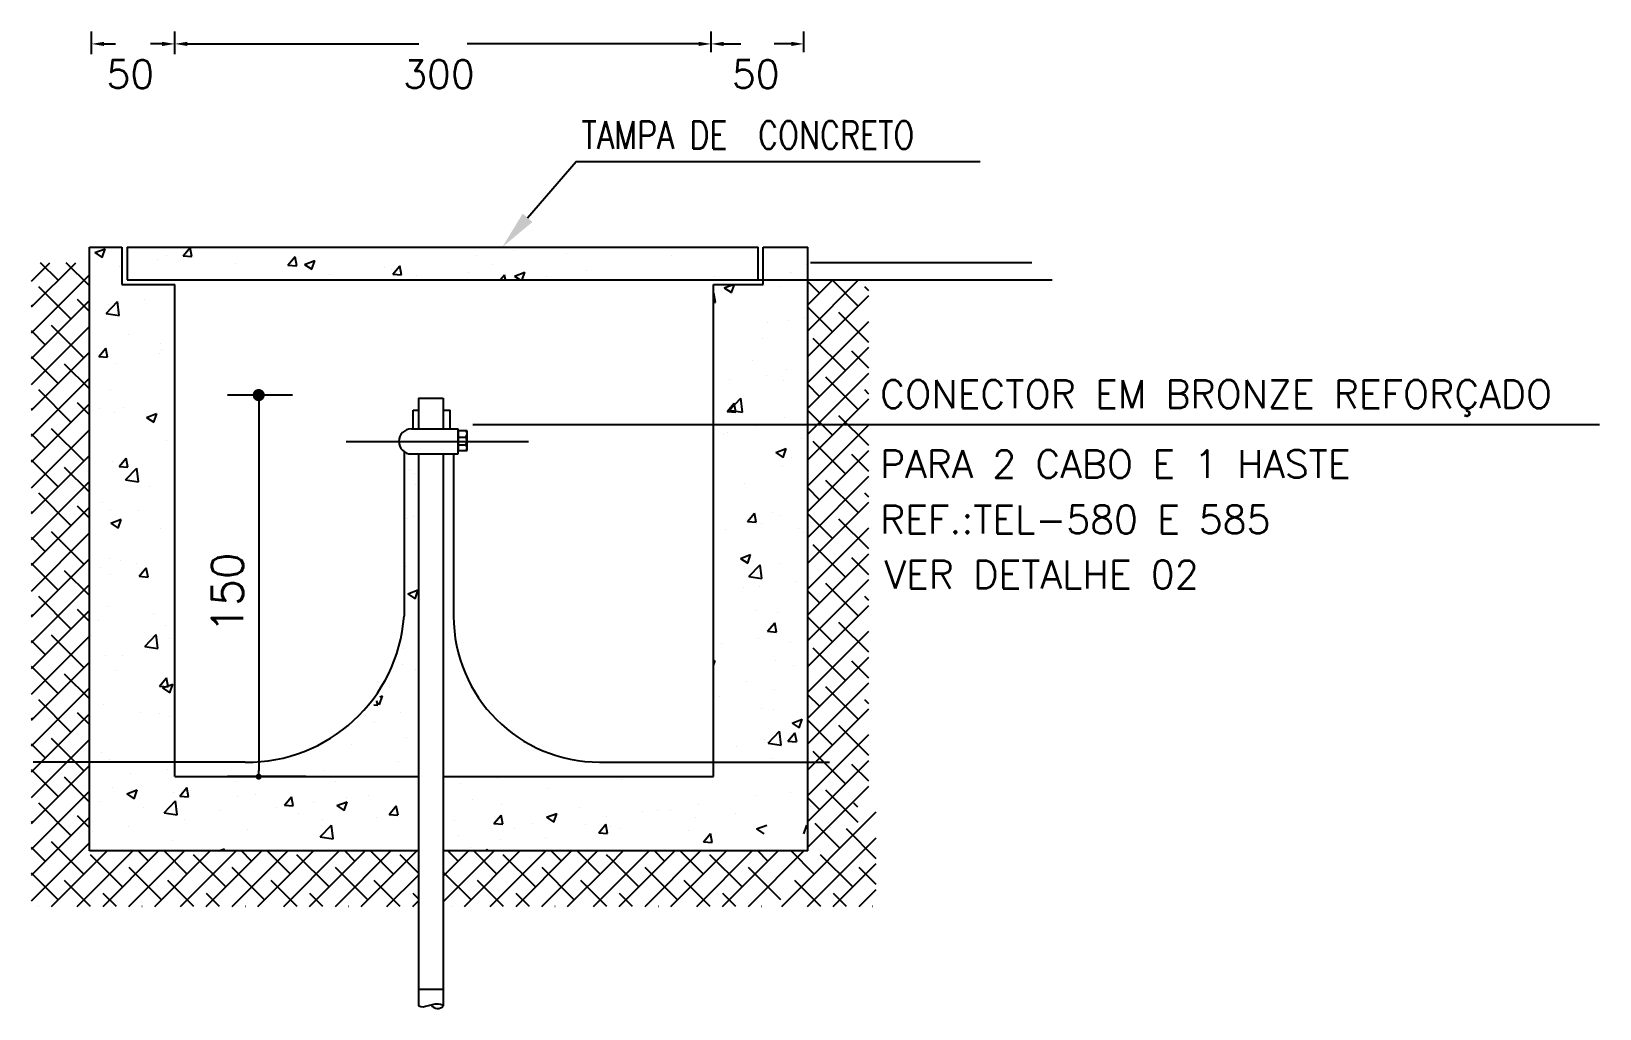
# Model space of a CAD drawing. Header units: inches. Extents: x 645122 to 645329, y 8794230 to 8794268.
# Drawn here: x 645298.439 to 645303.306, y 8794241.876 to 8794244.908 of the extents above; entities that cross this region are included whole.
import ezdxf
from ezdxf.enums import TextEntityAlignment as Align

# ---------------------------------------------------------------- set-up
doc = ezdxf.new("R2010")
doc.units = ezdxf.units.IN
doc.header["$LTSCALE"] = 8
doc.header["$MEASUREMENT"] = 0
doc.linetypes.add('DASHDOT', pattern=[1, 0.5, -0.25, 0, -0.25])
for name, color, linetype in [('C03', 7, 'Continuous'), ('DETALHE', 2, 'Continuous'), ('DIMENSÃO', 7, 'Continuous'), ('ELETRICO', 3, 'Continuous'), ('RÉGUA60', 7, 'Continuous')]:
    doc.layers.add(name, color=color, linetype=linetype)
doc.styles.add('100cl', font='romans.shx', dxfattribs={"height": 0.1875})
doc.styles.add('80CL', font='ROMANS.SHX', dxfattribs={"height": 2})
doc.styles.add('ROMANS', font='romans', dxfattribs={"height": 0.2})

# ---------------------------------------------------------------- blocks, each defined once
blk = doc.blocks.new('*U45')
at = {"layer": 'RÉGUA60', "style": 'ROMANS'}
blk.add_text('50', height=0.12979, dxfattribs=at).set_placement((722.1869, 87.1887))
blk = doc.blocks.new('*U46')
at = {"layer": 'RÉGUA60', "style": 'ROMANS'}
blk.add_text('300', height=0.12979, dxfattribs=at).set_placement((720.653, 87.1887))
blk = doc.blocks.new('*U47')
at = {"layer": 'RÉGUA60', "style": 'ROMANS'}
blk.add_text('50', height=0.12979, dxfattribs=at).set_placement((719.2685, 87.1887))
blk = doc.blocks.new('_DOT')
at = {"color": 0, "linetype": 'ByBlock'}
blk.add_line((-0.5, 0), (-1, 0), dxfattribs=at)
at = {"color": 0, "linetype": 'ByBlock', "const_width": 0.5}
blk.add_lwpolyline([(-0.25, 0, 1), (0.25, 0, 1)], format="xyb", close=True, dxfattribs=at)
blk = doc.blocks.new('*U48')
at = {"layer": 'DETALHE', "style": 'ROMANS'}
blk.add_text('150', height=0.14602, rotation=90, dxfattribs=at).set_placement((719.9055, 84.647))
blk = doc.blocks.new('*U49')
at = {"layer": 'DIMENSÃO'}
blk.add_lwpolyline([(721.2332, 86.5832), (721.4596, 86.8456), (723.3454, 86.8456)], dxfattribs=at)
blk.add_solid([(721.2559, 86.5636), (721.1156, 86.4469), (721.2105, 86.6028)], dxfattribs=at)

msp = doc.modelspace()

# ---------------------------------------------------------------- linework, layer by layer
msp.add_line((645303.3064, 8794243.6868), (645299.8092, 8794243.6868))
at = {"layer": 'DETALHE', "color": 4}
for p, q in [((645298.6194, 8794244.2389), (645298.7202, 8794244.2389)), ((645298.7202, 8794244.2389), (645298.7202, 8794244.123)), ((645298.737, 8794244.2389), (645298.737, 8794244.1369)), ((645298.737, 8794244.2389), (645300.6953, 8794244.2389)), ((645300.6953, 8794244.1369), (645300.6953, 8794244.2389)), ((645300.7106, 8794244.2389), (645300.8488, 8794244.2389)), ((645300.7106, 8794244.123), (645300.7106, 8794244.2389)), ((645298.7202, 8794244.123), (645298.8842, 8794244.123)), ((645298.737, 8794244.1369), (645300.6953, 8794244.1369)), ((645300.5562, 8794244.123), (645300.7106, 8794244.123)), ((645299.6405, 8794242.3651), (645298.6194, 8794242.3651)), ((645300.8488, 8794242.3651), (645299.7179, 8794242.3651))]:
    msp.add_line(p, q, dxfattribs=at)
at = {"layer": 'DETALHE', "color": 4, "linetype": 'Continuous'}
for p, q in [((645298.6194, 8794242.3651), (645298.6194, 8794244.2389)), ((645300.8488, 8794242.3651), (645300.8488, 8794244.2389)), ((645298.8842, 8794242.5957), (645298.8842, 8794244.123)), ((645300.5562, 8794242.5957), (645300.5562, 8794244.123)), ((645298.8842, 8794242.5957), (645299.6405, 8794242.5957)), ((645299.7179, 8794242.5957), (645300.5562, 8794242.5957))]:
    msp.add_line(p, q, dxfattribs=at)
at = {"layer": 'DETALHE'}
for p, q in [((645298.6363, 8794244.2215), (645298.668, 8794244.2337)), ((645298.6363, 8794244.2215), (645298.6588, 8794244.2063)), ((645298.6588, 8794244.2063), (645298.668, 8794244.2337)), ((645298.9107, 8794244.2115), (645298.9326, 8794244.2375)), ((645298.9379, 8794244.2091), (645298.9326, 8794244.2375)), ((645299.9345, 8794244.2274), (645299.9345, 8794244.2274)), ((645300.1017, 8794244.2173), (645300.1017, 8794244.2173)), ((645298.4394, 8794244.133), (645298.4969, 8794244.1904)), ((645298.4394, 8794244.0529), (645298.577, 8794244.1904)), ((645298.5224, 8794244.1358), (645298.4677, 8794244.1904)), ((645298.6194, 8794244.1189), (645298.5479, 8794244.1904)), ((645298.7135, 8794244.1784), (645298.7135, 8794244.1784)), ((645298.8299, 8794244.1995), (645298.8299, 8794244.1995)), ((645298.8596, 8794244.2111), (645298.8596, 8794244.2111)), ((645298.9107, 8794244.2115), (645298.9378, 8794244.2091)), ((645298.9424, 8794244.2074), (645298.9424, 8794244.2074)), ((645299.0718, 8794244.1893), (645299.0718, 8794244.1893)), ((645299.2358, 8794244.183), (645299.2576, 8794244.2091)), ((645299.2358, 8794244.183), (645299.2628, 8794244.1807)), ((645299.2629, 8794244.1806), (645299.2577, 8794244.209)), ((645299.2875, 8794244.1852), (645299.3192, 8794244.1974)), ((645299.2875, 8794244.1852), (645299.31, 8794244.17)), ((645299.3101, 8794244.17), (645299.3193, 8794244.1974)), ((645299.3137, 8794244.1791), (645299.3137, 8794244.1791)), ((645299.5348, 8794244.1748), (645299.5348, 8794244.1748)), ((645299.5556, 8794244.1688), (645299.5556, 8794244.1688)), ((645299.5608, 8794244.1546), (645299.5826, 8794244.1806)), ((645299.5879, 8794244.1522), (645299.5827, 8794244.1806)), ((645299.821, 8794244.2125), (645299.821, 8794244.2125)), ((645299.8691, 8794244.1854), (645299.8691, 8794244.1854)), ((645300.1622, 8794244.1675), (645300.1622, 8794244.1675)), ((645300.4265, 8794244.2129), (645300.4265, 8794244.2129)), ((645300.8443, 8794244.1842), (645300.8443, 8794244.1842)), ((645301.5442, 8794244.1904), (645300.8569, 8794244.1904)), ((645298.4394, 8794243.9728), (645298.6194, 8794244.1527)), ((645299.2498, 8794244.1373), (645299.2498, 8794244.1373)), ((645299.3632, 8794244.1522), (645299.3632, 8794244.1522)), ((645299.5608, 8794244.1546), (645299.5879, 8794244.1522)), ((645299.6337, 8794244.1514), (645299.6337, 8794244.1514)), ((645299.7975, 8794244.1586), (645299.7975, 8794244.1586)), ((645299.8948, 8794244.1369), (645299.9076, 8794244.1522)), ((645299.9105, 8794244.1369), (645299.9077, 8794244.1522)), ((645299.9387, 8794244.1489), (645299.9704, 8794244.1611)), ((645299.9387, 8794244.1489), (645299.9566, 8794244.1369)), ((645299.9623, 8794244.1369), (645299.9705, 8794244.1611)), ((645300.0394, 8794244.1484), (645300.0394, 8794244.1484)), ((645300.2368, 8794244.1369), (645301.6075, 8794244.1369)), ((645300.2813, 8794244.1382), (645300.2813, 8794244.1382)), ((645300.5581, 8794244.1465), (645300.5581, 8794244.1465)), ((645300.5899, 8794244.1126), (645300.6169, 8794244.123)), ((645300.6125, 8794244.0974), (645300.6211, 8794244.123)), ((645300.7931, 8794244.1613), (645300.7931, 8794244.1613)), ((645300.7993, 8794244.1587), (645300.7993, 8794244.1587)), ((645300.8488, 8794244.0592), (645300.9265, 8794244.1369)), ((645300.8488, 8794243.9791), (645301.0066, 8794244.1369)), ((645300.8854, 8794244.0958), (645300.8488, 8794244.1324)), ((645301.0056, 8794244.0557), (645300.9244, 8794244.1369)), ((645298.4394, 8794243.8927), (645298.6194, 8794244.0726)), ((645298.5624, 8794244.0157), (645298.4623, 8794244.1158)), ((645298.6194, 8794244.0388), (645298.5824, 8794244.0757)), ((645298.6716, 8794244.0328), (645298.7069, 8794244.0696)), ((645298.712, 8794244.0265), (645298.707, 8794244.0696)), ((645298.792, 8794244.077), (645298.792, 8794244.077)), ((645300.5562, 8794244.0935), (645300.5577, 8794244.0953)), ((645300.563, 8794244.0669), (645300.5577, 8794244.0953)), ((645300.5899, 8794244.1126), (645300.6124, 8794244.0974)), ((645300.7651, 8794244.1177), (645300.7651, 8794244.1177)), ((645300.8488, 8794243.899), (645301.0381, 8794244.0882)), ((645301.0381, 8794244.1033), (645301.0256, 8794244.1158)), ((645298.4422, 8794244.0557), (645298.4394, 8794244.0585)), ((645298.6716, 8794244.0328), (645298.7119, 8794244.0266)), ((645298.6786, 8794244.0621), (645298.6786, 8794244.0621)), ((645298.708, 8794244.0275), (645298.708, 8794244.0275)), ((645300.5562, 8794244.0675), (645300.5629, 8794244.0669)), ((645300.9255, 8794243.9756), (645300.8488, 8794244.0523)), ((645301.0381, 8794243.9431), (645300.9455, 8794244.0357)), ((645298.4394, 8794243.8126), (645298.6194, 8794243.9925)), ((645298.4823, 8794243.9355), (645298.4394, 8794243.9784)), ((645298.6025, 8794243.8955), (645298.5023, 8794243.9956)), ((645300.7251, 8794244.0054), (645300.7251, 8794244.0054)), ((645300.7876, 8794244.0105), (645300.7876, 8794244.0105)), ((645300.8385, 8794244.0204), (645300.8385, 8794244.0204)), ((645300.8488, 8794243.8188), (645301.0381, 8794244.0081)), ((645298.6486, 8794243.8991), (645298.6704, 8794243.9251)), ((645298.6757, 8794243.8967), (645298.6705, 8794243.9251)), ((645298.7417, 8794243.968), (645298.7417, 8794243.968)), ((645298.8409, 8794243.9407), (645298.8409, 8794243.9407)), ((645300.7081, 8794243.9548), (645300.7081, 8794243.9548)), ((645300.8488, 8794243.7387), (645301.0381, 8794243.928)), ((645300.9655, 8794243.8554), (645300.8654, 8794243.9556)), ((645298.4394, 8794243.7325), (645298.6194, 8794243.9124)), ((645298.5224, 8794243.8154), (645298.4394, 8794243.8983)), ((645298.6194, 8794243.7985), (645298.5424, 8794243.8755)), ((645298.6486, 8794243.8991), (645298.6757, 8794243.8967)), ((645298.6728, 8794243.8983), (645298.6728, 8794243.8983)), ((645298.7025, 8794243.8767), (645298.7025, 8794243.8767)), ((645298.8372, 8794243.9071), (645298.8372, 8794243.9071)), ((645298.8444, 8794243.9209), (645298.8444, 8794243.9209)), ((645300.6769, 8794243.8862), (645300.6769, 8794243.8862)), ((645301.0381, 8794243.863), (645300.9855, 8794243.9155)), ((645298.4394, 8794243.6524), (645298.6194, 8794243.8323)), ((645300.6059, 8794243.8267), (645300.6059, 8794243.8267)), ((645300.7193, 8794243.8416), (645300.7193, 8794243.8416)), ((645300.7821, 8794243.8597), (645300.7821, 8794243.8597)), ((645300.8488, 8794243.6586), (645301.0381, 8794243.8479)), ((645301.0056, 8794243.7353), (645300.9054, 8794243.8354)), ((645298.5624, 8794243.6952), (645298.4623, 8794243.7954)), ((645298.6852, 8794243.7959), (645298.6852, 8794243.7959)), ((645300.7724, 8794243.8253), (645300.7724, 8794243.8253)), ((645300.8854, 8794243.7753), (645300.8488, 8794243.8119)), ((645301.0381, 8794243.7829), (645301.0256, 8794243.7954)), ((645298.4394, 8794243.5723), (645298.6194, 8794243.7522)), ((645298.4422, 8794243.7353), (645298.4394, 8794243.7381)), ((645298.6194, 8794243.7184), (645298.5824, 8794243.7553)), ((645298.6516, 8794243.7376), (645298.6516, 8794243.7376)), ((645298.7252, 8794243.7421), (645298.7252, 8794243.7421)), ((645299.6241, 8794243.7327), (645299.6405, 8794243.7327)), ((645299.7177, 8794243.7327), (645299.7388, 8794243.7327)), ((645300.5987, 8794243.7284), (645300.6205, 8794243.7545)), ((645300.5987, 8794243.7284), (645300.6258, 8794243.7261)), ((645300.6061, 8794243.7328), (645300.6414, 8794243.7696)), ((645300.6061, 8794243.7328), (645300.6464, 8794243.7266)), ((645300.6258, 8794243.7261), (645300.6206, 8794243.7545)), ((645300.6464, 8794243.7265), (645300.6414, 8794243.7696)), ((645300.8488, 8794243.5785), (645301.0381, 8794243.7678)), ((645300.9255, 8794243.6552), (645300.8488, 8794243.7318)), ((645298.6969, 8794243.7258), (645298.6969, 8794243.7258)), ((645298.7965, 8794243.7105), (645298.8282, 8794243.7226)), ((645298.7965, 8794243.7105), (645298.819, 8794243.6953)), ((645298.8191, 8794243.6953), (645298.8283, 8794243.7226)), ((645300.6894, 8794243.6844), (645300.6894, 8794243.6844)), ((645300.7717, 8794243.6855), (645300.7717, 8794243.6855)), ((645300.7766, 8794243.7088), (645300.7766, 8794243.7088)), ((645300.8488, 8794243.4984), (645301.0381, 8794243.6877)), ((645301.0381, 8794243.6227), (645300.9455, 8794243.7153)), ((645298.4394, 8794243.4921), (645298.6194, 8794243.6721)), ((645298.4823, 8794243.6151), (645298.4394, 8794243.658)), ((645298.6025, 8794243.5751), (645298.5023, 8794243.6752)), ((645298.8583, 8794243.6373), (645298.8583, 8794243.6373)), ((645300.5867, 8794243.6559), (645300.5867, 8794243.6559)), ((645300.6001, 8794243.6629), (645300.6001, 8794243.6629)), ((645300.8286, 8794243.6456), (645300.8286, 8794243.6456)), ((645300.9655, 8794243.535), (645300.8654, 8794243.6352)), ((645298.4394, 8794243.412), (645298.6194, 8794243.592)), ((645298.7115, 8794243.5582), (645298.7333, 8794243.5842)), ((645298.7386, 8794243.5558), (645298.7334, 8794243.5842)), ((645299.5961, 8794243.6041), (645299.5961, 8794243.0938)), ((645299.7498, 8794243.5969), (645299.7498, 8794243.0938)), ((645300.7501, 8794243.6016), (645300.7819, 8794243.6138)), ((645300.7501, 8794243.6016), (645300.7727, 8794243.5864)), ((645300.7727, 8794243.5864), (645300.7819, 8794243.6138)), ((645300.798, 8794243.5849), (645300.798, 8794243.5849)), ((645300.8488, 8794243.4183), (645301.0381, 8794243.6076)), ((645301.0381, 8794243.5426), (645300.9855, 8794243.5951)), ((645298.5224, 8794243.495), (645298.4394, 8794243.5779)), ((645298.6194, 8794243.4781), (645298.5424, 8794243.5551)), ((645298.6914, 8794243.575), (645298.6914, 8794243.575)), ((645298.7115, 8794243.5582), (645298.7386, 8794243.5558)), ((645298.7317, 8794243.5164), (645298.767, 8794243.5532)), ((645298.7721, 8794243.5101), (645298.7671, 8794243.5532)), ((645299.6117, 8794243.548), (645299.6117, 8794243.548)), ((645299.6293, 8794243.5351), (645299.6293, 8794243.5351)), ((645300.7711, 8794243.558), (645300.7711, 8794243.558)), ((645298.4394, 8794243.3319), (645298.6194, 8794243.5119)), ((645298.7317, 8794243.5164), (645298.772, 8794243.5102)), ((645298.8052, 8794243.4958), (645298.8052, 8794243.4958)), ((645299.6324, 8794243.503), (645299.6324, 8794243.503)), ((645300.6525, 8794243.5068), (645300.6525, 8794243.5068)), ((645300.8488, 8794243.3382), (645301.0381, 8794243.5275)), ((645300.8854, 8794243.4549), (645300.8488, 8794243.4915)), ((645301.0056, 8794243.4149), (645300.9054, 8794243.515)), ((645298.5624, 8794243.3748), (645298.4623, 8794243.475)), ((645298.6589, 8794243.4452), (645298.6589, 8794243.4452)), ((645300.8488, 8794243.2581), (645301.0381, 8794243.4474)), ((645301.0381, 8794243.4625), (645301.0256, 8794243.475)), ((645298.4394, 8794243.2518), (645298.6194, 8794243.4318)), ((645298.4422, 8794243.4149), (645298.4394, 8794243.4177)), ((645298.6194, 8794243.398), (645298.5824, 8794243.4349)), ((645298.6859, 8794243.4241), (645298.6859, 8794243.4241)), ((645298.6862, 8794243.3819), (645298.718, 8794243.3941)), ((645298.7088, 8794243.3667), (645298.718, 8794243.394)), ((645298.773, 8794243.4224), (645298.773, 8794243.4224)), ((645299.6062, 8794243.3972), (645299.6062, 8794243.3972)), ((645299.6264, 8794243.4043), (645299.6264, 8794243.4043)), ((645300.6616, 8794243.3876), (645300.6834, 8794243.4136)), ((645300.6887, 8794243.3852), (645300.6835, 8794243.4136)), ((645300.7404, 8794243.4141), (645300.7404, 8794243.4141)), ((645300.7656, 8794243.4071), (645300.7656, 8794243.4071)), ((645300.9255, 8794243.3348), (645300.8488, 8794243.4114)), ((645301.0381, 8794243.3023), (645300.9455, 8794243.3948)), ((645298.4394, 8794243.1717), (645298.6194, 8794243.3517)), ((645298.6025, 8794243.2547), (645298.5023, 8794243.3548)), ((645298.6862, 8794243.3819), (645298.7088, 8794243.3667)), ((645298.8396, 8794243.3669), (645298.8396, 8794243.3669)), ((645300.594, 8794243.3634), (645300.594, 8794243.3634)), ((645300.6616, 8794243.3876), (645300.6887, 8794243.3852)), ((645300.7068, 8794243.381), (645300.7068, 8794243.381)), ((645300.8195, 8794243.3657), (645300.8195, 8794243.3657)), ((645300.8359, 8794243.3532), (645300.8359, 8794243.3532)), ((645300.8488, 8794243.178), (645301.0381, 8794243.3673)), ((645298.4823, 8794243.2947), (645298.4394, 8794243.3376)), ((645300.9655, 8794243.2146), (645300.8654, 8794243.3147)), ((645298.4394, 8794243.0916), (645298.6194, 8794243.2716)), ((645298.5224, 8794243.1746), (645298.4394, 8794243.2575)), ((645298.6538, 8794243.2436), (645298.6538, 8794243.2436)), ((645298.6804, 8794243.2733), (645298.6804, 8794243.2733)), ((645298.7151, 8794243.2655), (645298.7151, 8794243.2655)), ((645298.7672, 8794243.2586), (645298.7672, 8794243.2586)), ((645298.7743, 8794243.2174), (645298.7962, 8794243.2434)), ((645298.8015, 8794243.215), (645298.7962, 8794243.2434)), ((645299.6007, 8794243.2463), (645299.6007, 8794243.2463)), ((645300.6399, 8794243.273), (645300.6716, 8794243.2852)), ((645300.6399, 8794243.273), (645300.6624, 8794243.2578)), ((645300.6625, 8794243.2578), (645300.6716, 8794243.2852)), ((645300.6661, 8794243.2164), (645300.7014, 8794243.2532)), ((645300.7065, 8794243.2101), (645300.7015, 8794243.2532)), ((645300.7601, 8794243.2563), (645300.7601, 8794243.2563)), ((645300.8488, 8794243.0979), (645301.0381, 8794243.2872)), ((645301.0381, 8794243.2222), (645300.9855, 8794243.2747)), ((645298.6194, 8794243.1577), (645298.5424, 8794243.2346)), ((645298.6839, 8794243.2221), (645298.6839, 8794243.2221)), ((645298.7743, 8794243.2174), (645298.8014, 8794243.215)), ((645300.6661, 8794243.2164), (645300.7064, 8794243.2101)), ((645300.8137, 8794243.202), (645300.8137, 8794243.202)), ((645300.8488, 8794243.0178), (645301.0381, 8794243.2071)), ((645301.0056, 8794243.0945), (645300.9054, 8794243.1946)), ((645298.4394, 8794243.0115), (645298.6194, 8794243.1915)), ((645298.5624, 8794243.0544), (645298.4623, 8794243.1545)), ((645299.6079, 8794243.1631), (645299.6397, 8794243.1753)), ((645299.6079, 8794243.1631), (645299.6305, 8794243.1479)), ((645299.6305, 8794243.1479), (645299.6397, 8794243.1753)), ((645300.6502, 8794243.1838), (645300.6502, 8794243.1838)), ((645300.7003, 8794243.187), (645300.7003, 8794243.187)), ((645300.8854, 8794243.1345), (645300.8488, 8794243.1711)), ((645301.0381, 8794243.1421), (645301.0256, 8794243.1545)), ((645298.4394, 8794242.9314), (645298.6194, 8794243.1114)), ((645298.4422, 8794243.0945), (645298.4394, 8794243.0973)), ((645298.6194, 8794243.0776), (645298.5824, 8794243.1145)), ((645298.6749, 8794243.1224), (645298.6749, 8794243.1224)), ((645298.8196, 8794243.1025), (645298.8196, 8794243.1025)), ((645300.6881, 8794243.1106), (645300.6881, 8794243.1106)), ((645300.7546, 8794243.1054), (645300.7546, 8794243.1054)), ((645300.8488, 8794242.9377), (645301.0381, 8794243.127)), ((645298.648, 8794243.0799), (645298.648, 8794243.0799)), ((645298.8569, 8794243.0635), (645298.8569, 8794243.0635)), ((645300.7244, 8794243.0467), (645300.7463, 8794243.0728)), ((645300.7516, 8794243.0444), (645300.7463, 8794243.0728)), ((645300.9255, 8794243.0144), (645300.8488, 8794243.091)), ((645301.0381, 8794242.9819), (645300.9455, 8794243.0744)), ((645298.4394, 8794242.8513), (645298.6194, 8794243.0313)), ((645298.4823, 8794242.9743), (645298.4394, 8794243.0172)), ((645298.6025, 8794242.9343), (645298.5023, 8794243.0344)), ((645298.6268, 8794243.034), (645298.6268, 8794243.034)), ((645298.7918, 8794243), (645298.8271, 8794243.0368)), ((645298.7918, 8794243), (645298.8321, 8794242.9937)), ((645298.8321, 8794242.9937), (645298.8271, 8794243.0368)), ((645298.8687, 8794243.0237), (645298.8687, 8794243.0237)), ((645300.5811, 8794243.0083), (645300.5811, 8794243.0083)), ((645300.6945, 8794243.0232), (645300.6945, 8794243.0232)), ((645300.7244, 8794243.0467), (645300.7515, 8794243.0444)), ((645300.7967, 8794243.0111), (645300.7967, 8794243.0111)), ((645300.8488, 8794242.8576), (645301.0381, 8794243.0468)), ((645298.4394, 8794242.7712), (645298.6194, 8794242.9512)), ((645298.6694, 8794242.9716), (645298.6694, 8794242.9716)), ((645298.7224, 8794242.9731), (645298.7224, 8794242.9731)), ((645299.5944, 8794242.9931), (645299.5944, 8794242.9931)), ((645300.5562, 8794242.941), (645300.5614, 8794242.9566)), ((645300.5562, 8794242.9546), (645300.5613, 8794242.9566)), ((645300.562, 8794242.9522), (645300.562, 8794242.9522)), ((645300.7491, 8794242.9546), (645300.7491, 8794242.9546)), ((645300.9655, 8794242.8942), (645300.8654, 8794242.9943)), ((645300.9203, 8794242.849), (645301.0381, 8794242.9667)), ((645301.0381, 8794242.9018), (645300.9855, 8794242.9543)), ((645298.5224, 8794242.8541), (645298.4394, 8794242.9371)), ((645298.6194, 8794242.8372), (645298.5424, 8794242.9142)), ((645298.7004, 8794242.9237), (645298.7004, 8794242.9237)), ((645298.8372, 8794242.8765), (645298.8591, 8794242.9025)), ((645298.8644, 8794242.8741), (645298.8591, 8794242.9025)), ((645299.5897, 8794242.9447), (645299.5897, 8794242.9447)), ((645299.631, 8794242.9292), (645299.631, 8794242.9292)), ((645300.8039, 8794242.942), (645300.8039, 8794242.942)), ((645298.4394, 8794242.6911), (645298.6194, 8794242.871)), ((645298.8372, 8794242.8765), (645298.8643, 8794242.8741)), ((645298.8465, 8794242.8708), (645298.8782, 8794242.883)), ((645298.8465, 8794242.8708), (645298.869, 8794242.8556)), ((645298.869, 8794242.8556), (645298.8782, 8794242.883)), ((645299.552, 8794242.8728), (645299.552, 8794242.8728)), ((645300.6575, 8794242.8913), (645300.6575, 8794242.8913)), ((645300.7469, 8794242.8671), (645300.7469, 8794242.8671)), ((645300.9306, 8794242.849), (645300.9054, 8794242.8742)), ((645301.0004, 8794242.849), (645301.0381, 8794242.8866)), ((645298.5624, 8794242.734), (645298.4623, 8794242.8341)), ((645298.6639, 8794242.8208), (645298.6639, 8794242.8208)), ((645299.5027, 8794242.8183), (645299.5143, 8794242.8173)), ((645299.5091, 8794242.8268), (645299.5202, 8794242.8194)), ((645299.5144, 8794242.8173), (645299.5119, 8794242.8307)), ((645299.5203, 8794242.8193), (645299.5294, 8794242.8467)), ((645299.5206, 8794242.8434), (645299.5294, 8794242.8467)), ((645300.5753, 8794242.8445), (645300.5753, 8794242.8445)), ((645300.7055, 8794242.8072), (645300.7055, 8794242.8072)), ((645300.7435, 8794242.8037), (645300.7435, 8794242.8037)), ((645300.8505, 8794242.849), (645300.8488, 8794242.8507)), ((645300.8488, 8794242.6974), (645301.0004, 8794242.849)), ((645300.8488, 8794242.7775), (645300.9203, 8794242.849)), ((645300.8488, 8794242.6173), (645301.0381, 8794242.8065)), ((645300.8854, 8794242.8141), (645300.8505, 8794242.849)), ((645301.0056, 8794242.774), (645300.9306, 8794242.849)), ((645301.0381, 8794242.8217), (645301.0256, 8794242.8341)), ((645298.4394, 8794242.611), (645298.6194, 8794242.7909)), ((645298.4422, 8794242.774), (645298.4394, 8794242.7769)), ((645298.6194, 8794242.7571), (645298.5824, 8794242.7941)), ((645298.7786, 8794242.7934), (645298.7786, 8794242.7934)), ((645298.8382, 8794242.7931), (645298.8382, 8794242.7931)), ((645298.8674, 8794242.7827), (645298.8674, 8794242.7827)), ((645299.4753, 8794242.7843), (645299.4753, 8794242.7843)), ((645299.5042, 8794242.7628), (645299.5042, 8794242.7628)), ((645299.5841, 8794242.7938), (645299.5841, 8794242.7938)), ((645300.8001, 8794242.762), (645300.8318, 8794242.7742)), ((645300.8001, 8794242.762), (645300.8226, 8794242.7468)), ((645300.8227, 8794242.7468), (645300.8319, 8794242.7741)), ((645300.9255, 8794242.6939), (645300.8488, 8794242.7706)), ((645298.4394, 8794242.5309), (645298.6194, 8794242.7108)), ((645298.6025, 8794242.6138), (645298.5023, 8794242.714)), ((645299.6045, 8794242.7167), (645299.6045, 8794242.7167)), ((645300.7137, 8794242.7116), (645300.7137, 8794242.7116)), ((645300.7262, 8794242.7), (645300.7615, 8794242.7368)), ((645300.7666, 8794242.6937), (645300.7616, 8794242.7367)), ((645300.7873, 8794242.7059), (645300.8092, 8794242.7319)), ((645300.8145, 8794242.7035), (645300.8092, 8794242.7319)), ((645300.8488, 8794242.5372), (645301.0381, 8794242.7264)), ((645301.0381, 8794242.6614), (645300.9455, 8794242.754)), ((645298.4823, 8794242.6539), (645298.4394, 8794242.6968)), ((645298.6584, 8794242.6699), (645298.6584, 8794242.6699)), ((645299.4328, 8794242.6941), (645299.4328, 8794242.6941)), ((645300.6277, 8794242.6884), (645300.6277, 8794242.6884)), ((645300.7262, 8794242.7), (645300.7665, 8794242.6937)), ((645300.7873, 8794242.7059), (645300.8144, 8794242.7035)), ((645300.9655, 8794242.5738), (645300.8654, 8794242.6739)), ((645298.4394, 8794242.4508), (645298.6194, 8794242.6307)), ((645298.5224, 8794242.5337), (645298.4394, 8794242.6167)), ((645299.1032, 8794242.6407), (645298.4454, 8794242.6407)), ((645298.6826, 8794242.6483), (645298.6826, 8794242.6483)), ((645298.8616, 8794242.6189), (645298.8616, 8794242.6189)), ((645299.3498, 8794242.614), (645299.3498, 8794242.614)), ((645299.5786, 8794242.643), (645299.5786, 8794242.643)), ((645300.2029, 8794242.6407), (645300.916, 8794242.6407)), ((645300.738, 8794242.6529), (645300.738, 8794242.6529)), ((645300.8488, 8794242.4571), (645301.0381, 8794242.6463)), ((645301.0381, 8794242.5813), (645300.9855, 8794242.6339)), ((645298.6194, 8794242.5168), (645298.5424, 8794242.5938)), ((645298.6903, 8794242.5619), (645298.6903, 8794242.5619)), ((645298.7482, 8794242.604), (645298.7482, 8794242.604)), ((645298.9001, 8794242.5357), (645298.9219, 8794242.5617)), ((645298.9272, 8794242.5333), (645298.922, 8794242.5617)), ((645299.0773, 8794242.582), (645299.0773, 8794242.582)), ((645299.3841, 8794242.5804), (645299.3841, 8794242.5804)), ((645299.7714, 8794242.5757), (645299.7714, 8794242.5757)), ((645299.8849, 8794242.5906), (645299.8849, 8794242.5906)), ((645300.27, 8794242.587), (645300.27, 8794242.587)), ((645300.8488, 8794242.377), (645301.0381, 8794242.5662)), ((645298.4394, 8794242.3707), (645298.6194, 8794242.5506)), ((645298.5624, 8794242.4136), (645298.4623, 8794242.5137)), ((645298.6529, 8794242.5191), (645298.6529, 8794242.5191)), ((645298.7362, 8794242.5423), (645298.7679, 8794242.5544)), ((645298.7362, 8794242.5423), (645298.7587, 8794242.5271)), ((645298.7588, 8794242.527), (645298.768, 8794242.5544)), ((645298.8519, 8794242.4836), (645298.8872, 8794242.5204)), ((645298.8817, 8794242.5481), (645298.8817, 8794242.5481)), ((645298.8922, 8794242.4773), (645298.8872, 8794242.5203)), ((645298.9001, 8794242.5357), (645298.9272, 8794242.5333)), ((645298.9322, 8794242.5516), (645298.9322, 8794242.5516)), ((645299.0801, 8794242.535), (645299.0801, 8794242.535)), ((645299.1343, 8794242.5414), (645299.1343, 8794242.5414)), ((645299.2251, 8794242.5072), (645299.247, 8794242.5333)), ((645299.2522, 8794242.5049), (645299.247, 8794242.5333)), ((645299.3136, 8794242.5154), (645299.3136, 8794242.5154)), ((645299.3874, 8794242.506), (645299.4191, 8794242.5181)), ((645299.41, 8794242.4907), (645299.4192, 8794242.5181)), ((645299.416, 8794242.5312), (645299.416, 8794242.5312)), ((645299.4852, 8794242.538), (645299.4852, 8794242.538)), ((645299.8085, 8794242.5261), (645299.8085, 8794242.5261)), ((645300.0411, 8794242.558), (645300.0411, 8794242.558)), ((645300.6867, 8794242.5368), (645300.6867, 8794242.5368)), ((645300.7947, 8794242.5473), (645300.7947, 8794242.5473)), ((645300.8854, 8794242.4937), (645300.8488, 8794242.5303)), ((645301.0056, 8794242.4536), (645300.9054, 8794242.5538)), ((645301.0039, 8794242.5012), (645300.9914, 8794242.5137)), ((645298.4394, 8794242.2906), (645298.6194, 8794242.4705)), ((645298.6194, 8794242.4367), (645298.5824, 8794242.4737)), ((645298.7859, 8794242.501), (645298.7859, 8794242.501)), ((645298.8519, 8794242.4836), (645298.8922, 8794242.4773)), ((645298.8556, 8794242.4897), (645298.8556, 8794242.4897)), ((645299.0277, 8794242.4908), (645299.0277, 8794242.4908)), ((645299.2002, 8794242.5004), (645299.2002, 8794242.5004)), ((645299.2251, 8794242.5072), (645299.2522, 8794242.5049)), ((645299.2696, 8794242.4806), (645299.2696, 8794242.4806)), ((645299.3442, 8794242.4631), (645299.3442, 8794242.4631)), ((645299.3874, 8794242.506), (645299.41, 8794242.4908)), ((645299.5115, 8794242.4703), (645299.5115, 8794242.4703)), ((645299.5501, 8794242.4788), (645299.572, 8794242.5048)), ((645299.5501, 8794242.4788), (645299.5772, 8794242.4764)), ((645299.5773, 8794242.4764), (645299.572, 8794242.5048)), ((645299.5731, 8794242.4921), (645299.5731, 8794242.4921)), ((645299.8751, 8794242.4504), (645299.897, 8794242.4764)), ((645299.9023, 8794242.448), (645299.897, 8794242.4764)), ((645299.8998, 8794242.5108), (645299.8998, 8794242.5108)), ((645300.0386, 8794242.4697), (645300.0704, 8794242.4819)), ((645300.0386, 8794242.4697), (645300.0612, 8794242.4545)), ((645300.0612, 8794242.4545), (645300.0704, 8794242.4818)), ((645300.1417, 8794242.5005), (645300.1417, 8794242.5005)), ((645300.2235, 8794242.4721), (645300.2235, 8794242.4721)), ((645300.3369, 8794242.4871), (645300.3369, 8794242.4871)), ((645300.3836, 8794242.4903), (645300.3836, 8794242.4903)), ((645300.4225, 8794242.4915), (645300.4225, 8794242.4915)), ((645300.4999, 8794242.4701), (645300.4999, 8794242.4701)), ((645300.5085, 8794242.5097), (645300.5085, 8794242.5097)), ((645300.6255, 8794242.4801), (645300.6255, 8794242.4801)), ((645300.768, 8794242.1926), (645301.0615, 8794242.4861)), ((645300.8567, 8794242.502), (645300.8567, 8794242.502)), ((645298.4422, 8794242.4536), (645298.4394, 8794242.4565)), ((645298.629, 8794242.4252), (645298.629, 8794242.4252)), ((645298.7424, 8794242.4402), (645298.7424, 8794242.4402)), ((645298.914, 8794242.4628), (645298.914, 8794242.4628)), ((645299.1116, 8794242.4312), (645299.1116, 8794242.4312)), ((645299.3355, 8794242.4086), (645299.3708, 8794242.4454)), ((645299.3758, 8794242.4023), (645299.3708, 8794242.4453)), ((645299.7534, 8794242.4601), (645299.7534, 8794242.4601)), ((645299.8751, 8794242.4504), (645299.9022, 8794242.448)), ((645299.9373, 8794242.4345), (645299.9373, 8794242.4345)), ((645299.9953, 8794242.4499), (645299.9953, 8794242.4499)), ((645300.1582, 8794242.4461), (645300.1582, 8794242.4461)), ((645300.2002, 8794242.4219), (645300.222, 8794242.448)), ((645300.2002, 8794242.4219), (645300.2272, 8794242.4196)), ((645300.2273, 8794242.4195), (645300.2221, 8794242.4479)), ((645300.2372, 8794242.4397), (645300.2372, 8794242.4397)), ((645300.2645, 8794242.4362), (645300.2645, 8794242.4362)), ((645300.4791, 8794242.4295), (645300.4791, 8794242.4295)), ((645300.5252, 8794242.3935), (645300.547, 8794242.4195)), ((645300.5523, 8794242.3911), (645300.5471, 8794242.4195)), ((645300.6898, 8794242.4334), (645300.7216, 8794242.4456)), ((645300.6898, 8794242.4334), (645300.7124, 8794242.4182)), ((645300.8366, 8794242.4182), (645300.8458, 8794242.4455)), ((645300.8452, 8794242.4192), (645300.8452, 8794242.4192)), ((645300.9489, 8794242.3735), (645300.8722, 8794242.4502)), ((645300.9195, 8794242.4373), (645300.9195, 8794242.4373)), ((645301.0615, 8794242.341), (645300.9689, 8794242.4336)), ((645298.4394, 8794242.2105), (645298.6194, 8794242.3904)), ((645298.4823, 8794242.3335), (645298.4394, 8794242.3764)), ((645298.6025, 8794242.2934), (645298.5023, 8794242.3936)), ((645298.6474, 8794242.3682), (645298.6474, 8794242.3682)), ((645298.8762, 8794242.3972), (645298.8762, 8794242.3972)), ((645299.0205, 8794242.3651), (645299.0384, 8794242.372)), ((645299.0362, 8794242.3651), (645299.0385, 8794242.372)), ((645299.3355, 8794242.4086), (645299.3758, 8794242.4023)), ((645299.7657, 8794242.4119), (645299.7657, 8794242.4119)), ((645299.803, 8794242.3752), (645299.803, 8794242.3752)), ((645299.8493, 8794242.3651), (645299.8544, 8794242.3704)), ((645299.855, 8794242.3651), (645299.8544, 8794242.3703)), ((645299.894, 8794242.4007), (645299.894, 8794242.4007)), ((645300.0356, 8794242.4071), (645300.0356, 8794242.4071)), ((645300.5252, 8794242.3935), (645300.5523, 8794242.3911)), ((645300.5311, 8794242.392), (645300.5311, 8794242.392)), ((645300.6755, 8794242.3686), (645300.6755, 8794242.3686)), ((645300.8481, 8794242.1926), (645301.0615, 8794242.406)), ((645300.9131, 8794242.3835), (645300.9131, 8794242.3835)), ((645298.5017, 8794242.1926), (645298.6742, 8794242.3651)), ((645298.5818, 8794242.1926), (645298.7543, 8794242.3651)), ((645298.7226, 8794242.2534), (645298.6225, 8794242.3535)), ((645298.6619, 8794242.1926), (645298.8344, 8794242.3651)), ((645298.742, 8794242.1926), (645298.9145, 8794242.3651)), ((645298.8027, 8794242.3335), (645298.7711, 8794242.3651)), ((645298.8221, 8794242.1926), (645298.9946, 8794242.3651)), ((645298.9229, 8794242.2934), (645298.8512, 8794242.3651)), ((645298.9022, 8794242.1926), (645299.0747, 8794242.3651)), ((645299.043, 8794242.2534), (645298.9429, 8794242.3535)), ((645298.9823, 8794242.1926), (645299.1548, 8794242.3651)), ((645299.0624, 8794242.1926), (645299.2349, 8794242.3651)), ((645299.1231, 8794242.3335), (645299.0915, 8794242.3651)), ((645299.1425, 8794242.1926), (645299.315, 8794242.3651)), ((645299.2433, 8794242.2934), (645299.1716, 8794242.3651)), ((645299.2226, 8794242.1926), (645299.3951, 8794242.3651)), ((645299.3634, 8794242.2534), (645299.2633, 8794242.3535)), ((645299.3027, 8794242.1926), (645299.4752, 8794242.3651)), ((645299.3828, 8794242.1926), (645299.5553, 8794242.3651)), ((645299.4435, 8794242.3335), (645299.4119, 8794242.3651)), ((645299.4629, 8794242.1926), (645299.6354, 8794242.3651)), ((645299.5637, 8794242.2934), (645299.492, 8794242.3651)), ((645299.6405, 8794242.2967), (645299.5837, 8794242.3535)), ((645299.7179, 8794242.2073), (645299.8757, 8794242.3651)), ((645299.7179, 8794242.2874), (645299.7956, 8794242.3651)), ((645299.764, 8794242.3335), (645299.7323, 8794242.3651)), ((645299.7833, 8794242.1926), (645299.9558, 8794242.3651)), ((645299.8841, 8794242.2934), (645299.8124, 8794242.3651)), ((645299.8634, 8794242.1926), (645300.0359, 8794242.3651)), ((645300.0043, 8794242.2534), (645299.9041, 8794242.3535)), ((645299.9435, 8794242.1926), (645300.116, 8794242.3651)), ((645300.0236, 8794242.1926), (645300.1961, 8794242.3651)), ((645300.0844, 8794242.3335), (645300.0527, 8794242.3651)), ((645300.1037, 8794242.1926), (645300.2368, 8794242.3257)), ((645300.2045, 8794242.2934), (645300.1328, 8794242.3651)), ((645300.2368, 8794242.3413), (645300.2246, 8794242.3535)), ((645300.2368, 8794242.2456), (645300.3563, 8794242.3651)), ((645300.2368, 8794242.3257), (645300.2762, 8794242.3651)), ((645300.3247, 8794242.2534), (645300.2368, 8794242.3413)), ((645300.2639, 8794242.1926), (645300.4364, 8794242.3651)), ((645300.344, 8794242.1926), (645300.5165, 8794242.3651)), ((645300.4048, 8794242.3335), (645300.3731, 8794242.3651)), ((645300.4242, 8794242.1926), (645300.5966, 8794242.3651)), ((645300.5249, 8794242.2934), (645300.4533, 8794242.3651)), ((645300.5043, 8794242.1926), (645300.6768, 8794242.3651)), ((645300.6451, 8794242.2534), (645300.545, 8794242.3535)), ((645300.5844, 8794242.1926), (645300.7569, 8794242.3651)), ((645300.6645, 8794242.1926), (645300.837, 8794242.3651)), ((645300.7252, 8794242.3335), (645300.6936, 8794242.3651)), ((645300.8688, 8794242.2934), (645300.7971, 8794242.3651)), ((645300.9889, 8794242.2534), (645300.8888, 8794242.3535)), ((645300.9282, 8794242.1926), (645301.0615, 8794242.3259)), ((645298.5224, 8794242.2133), (645298.4394, 8794242.2963)), ((645298.6231, 8794242.1926), (645298.5424, 8794242.2734)), ((645298.8428, 8794242.2133), (645298.7426, 8794242.3134)), ((645298.9436, 8794242.1926), (645298.8628, 8794242.2734)), ((645299.1632, 8794242.2133), (645299.0631, 8794242.3134)), ((645299.264, 8794242.1926), (645299.1832, 8794242.2734)), ((645299.4836, 8794242.2133), (645299.3835, 8794242.3134)), ((645299.5844, 8794242.1926), (645299.5036, 8794242.2734)), ((645299.543, 8794242.1926), (645299.6405, 8794242.2901)), ((645299.804, 8794242.2133), (645299.7179, 8794242.2994)), ((645299.9048, 8794242.1926), (645299.824, 8794242.2734)), ((645300.1244, 8794242.2133), (645300.0243, 8794242.3134)), ((645300.2252, 8794242.1926), (645300.1445, 8794242.2734)), ((645300.4448, 8794242.2133), (645300.3447, 8794242.3134)), ((645300.5456, 8794242.1926), (645300.4649, 8794242.2734)), ((645300.7653, 8794242.2133), (645300.6651, 8794242.3134)), ((645300.8895, 8794242.1926), (645300.8087, 8794242.2734)), ((645301.0615, 8794242.2609), (645301.0089, 8794242.3134)), ((645298.7033, 8794242.1926), (645298.6625, 8794242.2333)), ((645299.0237, 8794242.1926), (645298.983, 8794242.2333)), ((645299.3441, 8794242.1926), (645299.3034, 8794242.2333)), ((645299.6405, 8794242.2166), (645299.6238, 8794242.2333)), ((645299.9849, 8794242.1926), (645299.9442, 8794242.2333)), ((645300.1838, 8794242.1926), (645300.2368, 8794242.2456)), ((645300.3053, 8794242.1926), (645300.2646, 8794242.2333)), ((645300.6257, 8794242.1926), (645300.585, 8794242.2333)), ((645300.9696, 8794242.1926), (645300.9288, 8794242.2333)), ((645301.0083, 8794242.1926), (645301.0615, 8794242.2458)), ((645298.4629, 8794242.1926), (645298.4623, 8794242.1933)), ((645298.7834, 8794242.1926), (645298.7827, 8794242.1933)), ((645299.1038, 8794242.1926), (645299.1031, 8794242.1933)), ((645299.4242, 8794242.1926), (645299.4235, 8794242.1933)), ((645299.6231, 8794242.1926), (645299.6405, 8794242.21)), ((645299.7446, 8794242.1926), (645299.7439, 8794242.1933)), ((645300.065, 8794242.1926), (645300.0644, 8794242.1933)), ((645300.3854, 8794242.1926), (645300.3848, 8794242.1933)), ((645300.7059, 8794242.1926), (645300.7052, 8794242.1933)), ((645301.0497, 8794242.1926), (645301.049, 8794242.1933))]:
    msp.add_line(p, q, dxfattribs=at)
at = {"layer": 'DETALHE', "linetype": 'ByBlock'}
for p, q in [((645299.2499, 8794243.7796), (645299.0478, 8794243.7796)), ((645299.1449, 8794243.7607), (645299.1449, 8794242.6145)), ((645299.2909, 8794242.5957), (645299.0478, 8794242.5957))]:
    msp.add_line(p, q, dxfattribs=at)
at = {"layer": 'DETALHE', "linetype": 'Continuous'}
for p, q in [((645299.6241, 8794243.6737), (645299.6241, 8794243.7327)), ((645299.6405, 8794243.7701), (645299.7175, 8794243.7701)), ((645299.6405, 8794243.7701), (645299.6405, 8794243.6748)), ((645299.7175, 8794243.7701), (645299.7179, 8794243.6748)), ((645299.7388, 8794243.6747), (645299.7388, 8794243.7327)), ((645299.6187, 8794243.6748), (645299.7638, 8794243.6748)), ((645299.7916, 8794243.6688), (645299.7637, 8794243.6688)), ((645299.7637, 8794243.6688), (645299.7637, 8794243.6078)), ((645299.7637, 8794243.6493), (645299.7858, 8794243.6493)), ((645299.7638, 8794243.5969), (645299.7638, 8794243.6748)), ((645299.7916, 8794243.6078), (645299.7916, 8794243.6688)), ((645299.6187, 8794243.5969), (645299.7638, 8794243.5969)), ((645299.6405, 8794243.5969), (645299.6405, 8794241.8846)), ((645299.7179, 8794243.5969), (645299.7179, 8794241.8846)), ((645299.7637, 8794243.6078), (645299.7916, 8794243.6078)), ((645299.7638, 8794243.6248), (645299.7859, 8794243.6248)), ((645299.7179, 8794241.9356), (645299.6405, 8794241.9356)), ((645299.6451, 8794241.8822), (645299.6405, 8794241.8846)), ((645299.6484, 8794241.8813), (645299.6451, 8794241.8822)), ((645299.6554, 8794241.881), (645299.6484, 8794241.8813)), ((645299.6628, 8794241.8821), (645299.6554, 8794241.881)), ((645299.6787, 8794241.8865), (645299.6628, 8794241.8821)), ((645299.6911, 8794241.8895), (645299.6787, 8794241.8865)), ((645299.6993, 8794241.8903), (645299.6911, 8794241.8895)), ((645299.7033, 8794241.8901), (645299.6993, 8794241.8903)), ((645299.7093, 8794241.8889), (645299.7033, 8794241.8901)), ((645299.7151, 8794241.8864), (645299.7093, 8794241.8889)), ((645299.7179, 8794241.8846), (645299.7151, 8794241.8864))]:
    msp.add_line(p, q, dxfattribs=at)
at = {"layer": 'DETALHE', "linetype": 'DASHDOT'}
msp.add_line((645299.4161, 8794243.636), (645299.9822, 8794243.636), dxfattribs=at)
at = {"layer": 'DETALHE', "linetype": 'Continuous'}
for centre, radius, start, end in [((645299.6187, 8794243.6358), 0.039, 90, 270), ((645299.7788, 8794243.6604), 0.013, 302.0346, 41.2471), ((645299.776, 8794243.637), 0.0157, 309.0051, 51.9265), ((645299.7813, 8794243.6155), 0.0104, 312.5562, 64.0052), ((645299.7001, 8794241.8987), 0.0226, 211.2525, 321.464)]:
    msp.add_arc(centre, radius, start, end, dxfattribs=at)
at = {"layer": 'DETALHE'}
for centre, radius, start, end in [((645299.1088, 8794243.1293), 0.4886, 269.3403, 355.8396), ((645300.2029, 8794243.0938), 0.4531, 180, 270)]:
    msp.add_arc(centre, radius, start, end, dxfattribs=at)
at = {"layer": 'DIMENSÃO'}
for p, q in [((645298.6258, 8794244.8378), (645298.6258, 8794244.908)), ((645298.8842, 8794244.8378), (645298.8842, 8794244.908)), ((645298.8842, 8794244.8378), (645298.8842, 8794244.908)), ((645300.5494, 8794244.843), (645300.5494, 8794244.908)), ((645300.5494, 8794244.843), (645300.5494, 8794244.908)), ((645300.8367, 8794244.843), (645300.8367, 8794244.908)), ((645298.6647, 8794244.8691), (645298.7005, 8794244.8691)), ((645298.8453, 8794244.8691), (645298.8094, 8794244.8691)), ((645298.9231, 8794244.8691), (645299.6417, 8794244.8691)), ((645300.5105, 8794244.8691), (645299.7918, 8794244.8691)), ((645300.5883, 8794244.8691), (645300.6413, 8794244.8691)), ((645300.7978, 8794244.8691), (645300.7448, 8794244.8691))]:
    msp.add_line(p, q, dxfattribs=at)
for points in [[(645298.6647, 8794244.8756), (645298.6647, 8794244.8626), (645298.6258, 8794244.8691)], [(645298.8453, 8794244.8756), (645298.8453, 8794244.8626), (645298.8842, 8794244.8691)], [(645298.9231, 8794244.8756), (645298.9231, 8794244.8626), (645298.8842, 8794244.8691)], [(645300.5105, 8794244.8756), (645300.5105, 8794244.8626), (645300.5494, 8794244.8691)], [(645300.5883, 8794244.8756), (645300.5883, 8794244.8626), (645300.5494, 8794244.8691)], [(645300.7978, 8794244.8756), (645300.7978, 8794244.8626), (645300.8367, 8794244.8691)]]:
    msp.add_solid(points, dxfattribs=at)

# ---------------------------------------------------------------- block references
at = {"layer": 'DETALHE', "linetype": 'ByBlock'}
for p, xscale, yscale, zscale, rotation in [((645299.1449, 8794243.7796), 0.0377613231539726, 0.0377613231539726, 0.03776132223864, 90), ((645299.1449, 8794242.5957), 0.0188806615769863, 0.0188806615769863, 0.01888066111932, 270)]:
    msp.add_blockref('_DOT', p, dxfattribs=dict(at, xscale=xscale, yscale=yscale, zscale=zscale, rotation=rotation))
at = {"layer": 'ELETRICO', "xscale": 0.6650000000372529, "yscale": 0.6649999991059304, "zscale": 0.6650000000000001}
for name in ['*U47', '*U46', '*U45', '*U49', '*U48']:
    msp.add_blockref(name, (644820.3592, 8794186.7517), dxfattribs=at)

# ---------------------------------------------------------------- texts
at = {"layer": 'C03', "style": '80CL'}
for s, p in [('CONECTOR EM BRONZE REFORÇADO', (645301.0731, 8794243.7826)), ('PARA 2 CABO E 1 HASTE ', (645301.0732, 8794243.5656)), ('REF.:TEL-580 E 585', (645301.0733, 8794243.3934))]:
    msp.add_text(s, height=0.08645, dxfattribs=at).set_placement(p, align=Align.MIDDLE_LEFT)
at = {"layer": 'C03', "style": '100cl'}
msp.add_text('VER DETALHE 02', height=0.086907, dxfattribs=at).set_placement((645301.0865, 8794243.179))
at = {"layer": 'RÉGUA60', "linetype": 'Continuous', "style": 'ROMANS', "width": 0.8}
msp.add_text('TAMPA DE  CONCRETO ', height=0.086312, dxfattribs=at).set_placement((645300.147, 8794244.5433))

doc.saveas('drawing.dxf')
